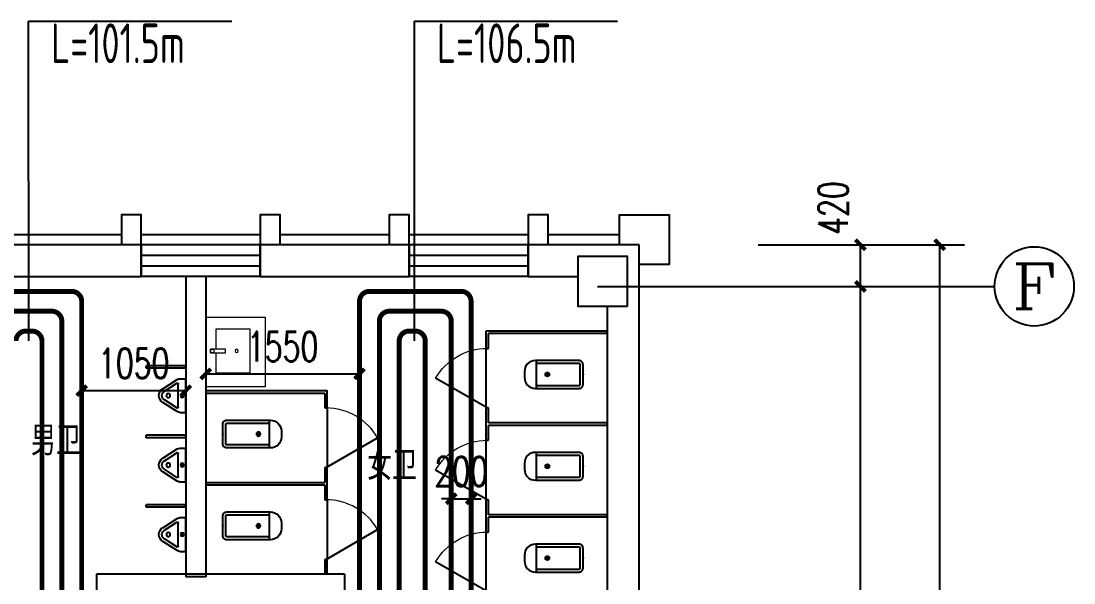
# Model space of a CAD drawing. Extents: x 2430460 to 2514560, y -608375 to -364775.
# Drawn here: x 2493671 to 2504282, y -378485 to -372825 of the extents above; entities that cross this region are included whole.
import ezdxf
from ezdxf.enums import TextEntityAlignment as Align

# ---------------------------------------------------------------- set-up
doc = ezdxf.new("R2010")
doc.units = 0
doc.header["$LTSCALE"] = 1000
doc.header["$MEASUREMENT"] = 0
doc.layers.add('A-FLOR-IDEN', color=7, linetype='Continuous', lineweight=20)
doc.layers.add('A-LVTRY', color=145, linetype='Continuous', lineweight=20)
for name, color, linetype in [('AXIS', 3, 'Continuous'), ('AXIS_TEXT', 7, 'Continuous'), ('COLUMN', 9, 'Continuous'), ('LATRINE', 6, 'Continuous'), ('LVTRY', 6, 'Continuous'), ('PIPE-地暖供', 4, 'Continuous'), ('PUB_DIM', 3, 'Continuous'), ('TH_DIM', 3, 'Continuous'), ('WALL', 9, 'Continuous'), ('WINDOW', 4, 'Continuous')]:
    doc.layers.add(name, color=color, linetype=linetype)
doc.styles.add('26#标准$0$TSSD_REIN', font='Tssdeng.shx', dxfattribs={"width": 0.7, "bigfont": 'tssdchn.shx'})
doc.styles.add('_TCH_AXIS', font='COMPLEX', dxfattribs={"bigfont": 'GBCBIG'})
doc.styles.add('_TCH_DIM_T3', font='SIMPLEX', dxfattribs={"width": 0.705882, "bigfont": 'GBCBIG'})
doc.styles.add('COMPLEX', font='COMPLEX')
doc.styles.add('ROS', font='simhei.ttf', dxfattribs={"width": 0.7})
doc.dimstyles.new('_TCH_ARCH&&100', dxfattribs={"dimtxt": 297.5, "dimasz": 100, "dimexe": 250, "dimexo": 300, "dimgap": 126.25, "dimtad": 1, "dimdec": 0, "dimzin": 0, "dimdsep": 46, "dimtxsty": '_TCH_DIM_T3', "dimblk": 'ARCHTICK', "dimcen": 0.09, "dimclrt": 7, "dimazin": 2, "dimtfac": 1, "dimtdec": 0, "dimtix": 1, "dimtmove": 2, "dimatfit": 3, "dimfxl": 30, "dimtolj": 1, "dimtzin": 0, "dimarcsym": 0})

# ---------------------------------------------------------------- blocks, each defined once
blk = doc.blocks.new('$lvtry$00000200')
at = {"color": 0}
for p, q in [((-110, -40), (-110, -470)), ((100, -30), (-100, -30)), ((110, -470), (110, -40))]:
    blk.add_line(p, q, dxfattribs=at)
blk.add_lwpolyline([(100, 0), (-100, 0, 0.414214), (-140, -40), (-140, -480, 0.414214), (-30, -590), (30, -590, 0.414214), (140, -480), (140, -40, 0.414214)], format="xyb", close=True, dxfattribs=at)
blk.add_lwpolyline([(140, -470), (-140, -470)], dxfattribs=at)
blk.add_circle((0, -359), 20, dxfattribs=at)
for centre, start, end in [((-100, -40), 90, 180), ((100, -40), 0, 90)]:
    blk.add_arc(centre, 10, start, end, dxfattribs=at)
for p in [(0, 0), (0, -359)]:
    blk.add_point(p, dxfattribs=at)
blk = doc.blocks.new('$lvtry$00000107')
for p, q in [((-170, 0), (170, 0)), ((-170, -61), (-170, 0)), ((170, -61), (170, 0)), ((-162, -88), (-69, -231)), ((-124, -91), (-43, -216)), ((-116, -76), (116, -76)), ((43, -216), (124, -91)), ((69, -231), (162, -88))]:
    blk.add_line(p, q)
for centre, radius in [((0, -38), 17.7), ((0, -177), 20)]:
    blk.add_circle(centre, radius)
for centre, radius, start, end in [((-120, -61), 50, 180, 213.0863), ((-116, -86), 10, 90, 213.0863), ((116, -86), 10, 326.9137, 90), ((120, -61), 50, 326.9137, 0), ((0, -191), 80, 210, 330), ((0, -191), 50, 210, 330)]:
    blk.add_arc(centre, radius, start, end)
blk.add_point((0, -38))
blk = doc.blocks.new('A$C549865D3')
at = {"layer": 'A-LVTRY'}
blk.add_lwpolyline([(299, 430), (550, 430), (550, 0), (0, 0), (0, 430), (252, 430)], dxfattribs=at)
for points in [[(252, 500), (252, 458), (299, 458), (299, 500)], [(299, 500), (299, 310), (252, 310), (252, 500)]]:
    blk.add_lwpolyline(points, close=True, dxfattribs=at)
blk.add_circle((275, 170), 20, dxfattribs=at)
blk = doc.blocks.new('2313414')
at = {"layer": 'A-LVTRY'}
blk.add_lwpolyline([(1698294, -109163), (1698294, -108463), (1698894, -108463), (1698894, -109163)], close=True, dxfattribs=at)
at = {"layer": 'A-LVTRY', "xscale": -0.8, "yscale": 0.8, "zscale": 0.8, "rotation": 90}
blk.add_blockref('A$C549865D3', (1698741, -108582), dxfattribs=at)
blk = doc.blocks.new('_ArchTick')
at = {"color": 0, "linetype": 'ByBlock', "const_width": 0.4}
blk.add_lwpolyline([(-0.5, -0.5), (0.5, 0.5)], dxfattribs=at)
blk = doc.blocks.new('*D161')
at = {"layer": 'Defpoints', "color": 0, "transparency": 16777216}
for p in [(13476, 19089), (14649, 19089), (13476, -11951)]:
    blk.add_point(p, dxfattribs=at)
at = {"layer": 'PUB_DIM', "color": 0, "lineweight": -2, "transparency": 16777216}
for p, q in [((13776, 19089), (14899, 19089)), ((14649, -11951), (14649, 19089)), ((13776, -11951), (14899, -11951))]:
    blk.add_line(p, q, dxfattribs=at)
at = {"layer": 'PUB_DIM', "color": 0, "lineweight": -2, "transparency": 16777216, "xscale": 100, "yscale": 100, "zscale": 100}
for p, rotation in [((14649, 19089), 90), ((14649, -11951), 270)]:
    blk.add_blockref('_ArchTick', p, dxfattribs=dict(at, rotation=rotation))
at = {"layer": 'PUB_DIM', "color": 7, "transparency": 16777216, "insert": (14374, 3569), "char_height": 297.5, "attachment_point": 5, "rotation": 90, "style": '_TCH_DIM_T3'}
blk.add_mtext('\\A1;31040', dxfattribs=at)
blk = doc.blocks.new('*D162')
at = {"layer": 'Defpoints', "color": 0, "transparency": 16777216}
for p in [(12517, 19089), (13849, 19089), (12517, 18669)]:
    blk.add_point(p, dxfattribs=at)
at = {"layer": 'PUB_DIM', "color": 0, "lineweight": -2, "transparency": 16777216}
for p, q in [((12817, 19089), (14099, 19089)), ((13849, 18669), (13849, 19089)), ((12817, 18669), (14099, 18669))]:
    blk.add_line(p, q, dxfattribs=at)
at = {"layer": 'PUB_DIM', "color": 0, "lineweight": -2, "transparency": 16777216, "xscale": 100, "yscale": 100, "zscale": 100}
for p, rotation in [((13849, 19089), 90), ((13849, 18669), 270)]:
    blk.add_blockref('_ArchTick', p, dxfattribs=dict(at, rotation=rotation))
at = {"layer": 'PUB_DIM', "color": 7, "transparency": 16777216, "insert": (13574, 19459), "char_height": 297.5, "attachment_point": 5, "rotation": 90, "style": '_TCH_DIM_T3'}
blk.add_mtext('\\A1;420', dxfattribs=at)
blk = doc.blocks.new('*D163')
at = {"layer": 'Defpoints', "color": 0, "transparency": 16777216}
for p in [(12517, 18669), (13849, 18669), (12517, 10669)]:
    blk.add_point(p, dxfattribs=at)
at = {"layer": 'PUB_DIM', "color": 0, "lineweight": -2, "transparency": 16777216}
for p, q in [((12817, 18669), (14099, 18669)), ((13849, 10669), (13849, 18669)), ((12817, 10669), (14099, 10669))]:
    blk.add_line(p, q, dxfattribs=at)
at = {"layer": 'PUB_DIM', "color": 0, "lineweight": -2, "transparency": 16777216, "xscale": 100, "yscale": 100, "zscale": 100}
for p, rotation in [((13849, 18669), 90), ((13849, 10669), 270)]:
    blk.add_blockref('_ArchTick', p, dxfattribs=dict(at, rotation=rotation))
at = {"layer": 'PUB_DIM', "color": 7, "transparency": 16777216, "insert": (13574, 14669), "char_height": 297.5, "attachment_point": 5, "rotation": 90, "style": '_TCH_DIM_T3'}
blk.add_mtext('\\A1;8000', dxfattribs=at)
blk = doc.blocks.new('*D272')
at = {"layer": 'Defpoints', "color": 0, "transparency": 16777216}
for p in [(13476, 19089), (14649, 19089), (13476, -11951)]:
    blk.add_point(p, dxfattribs=at)
at = {"layer": 'PUB_DIM', "color": 0, "lineweight": -2, "transparency": 16777216}
for p, q in [((13776, 19089), (14899, 19089)), ((14649, -11951), (14649, 19089)), ((13776, -11951), (14899, -11951))]:
    blk.add_line(p, q, dxfattribs=at)
at = {"layer": 'PUB_DIM', "color": 0, "lineweight": -2, "transparency": 16777216, "xscale": 100, "yscale": 100, "zscale": 100}
for p, rotation in [((14649, 19089), 90), ((14649, -11951), 270)]:
    blk.add_blockref('_ArchTick', p, dxfattribs=dict(at, rotation=rotation))
at = {"layer": 'PUB_DIM', "color": 7, "transparency": 16777216, "insert": (14374, 3569), "char_height": 297.5, "attachment_point": 5, "rotation": 90, "style": '_TCH_DIM_T3'}
blk.add_mtext('\\A1;31040', dxfattribs=at)
blk = doc.blocks.new('*D273')
at = {"layer": 'Defpoints', "color": 0, "transparency": 16777216}
for p in [(12517, 19089), (13849, 19089), (12517, 18669)]:
    blk.add_point(p, dxfattribs=at)
at = {"layer": 'PUB_DIM', "color": 0, "lineweight": -2, "transparency": 16777216}
for p, q in [((12817, 19089), (14099, 19089)), ((13849, 18669), (13849, 19089)), ((12817, 18669), (14099, 18669))]:
    blk.add_line(p, q, dxfattribs=at)
at = {"layer": 'PUB_DIM', "color": 0, "lineweight": -2, "transparency": 16777216, "xscale": 100, "yscale": 100, "zscale": 100}
for p, rotation in [((13849, 19089), 90), ((13849, 18669), 270)]:
    blk.add_blockref('_ArchTick', p, dxfattribs=dict(at, rotation=rotation))
at = {"layer": 'PUB_DIM', "color": 7, "transparency": 16777216, "insert": (13574, 19459), "char_height": 297.5, "attachment_point": 5, "rotation": 90, "style": '_TCH_DIM_T3'}
blk.add_mtext('\\A1;420', dxfattribs=at)
blk = doc.blocks.new('*D274')
at = {"layer": 'Defpoints', "color": 0, "transparency": 16777216}
for p in [(12517, 18669), (13849, 18669), (12517, 10669)]:
    blk.add_point(p, dxfattribs=at)
at = {"layer": 'PUB_DIM', "color": 0, "lineweight": -2, "transparency": 16777216}
for p, q in [((12817, 18669), (14099, 18669)), ((13849, 10669), (13849, 18669)), ((12817, 10669), (14099, 10669))]:
    blk.add_line(p, q, dxfattribs=at)
at = {"layer": 'PUB_DIM', "color": 0, "lineweight": -2, "transparency": 16777216, "xscale": 100, "yscale": 100, "zscale": 100}
for p, rotation in [((13849, 18669), 90), ((13849, 10669), 270)]:
    blk.add_blockref('_ArchTick', p, dxfattribs=dict(at, rotation=rotation))
at = {"layer": 'PUB_DIM', "color": 7, "transparency": 16777216, "insert": (13574, 14669), "char_height": 297.5, "attachment_point": 5, "rotation": 90, "style": '_TCH_DIM_T3'}
blk.add_mtext('\\A1;8000', dxfattribs=at)
blk = doc.blocks.new('*D383')
at = {"layer": 'Defpoints', "color": 0, "transparency": 16777216}
for p in [(13476, 19089), (14649, 19089), (13476, -11951)]:
    blk.add_point(p, dxfattribs=at)
at = {"layer": 'PUB_DIM', "color": 0, "lineweight": -2, "transparency": 16777216}
for p, q in [((13776, 19089), (14899, 19089)), ((14649, -11951), (14649, 19089)), ((13776, -11951), (14899, -11951))]:
    blk.add_line(p, q, dxfattribs=at)
at = {"layer": 'PUB_DIM', "color": 0, "lineweight": -2, "transparency": 16777216, "xscale": 100, "yscale": 100, "zscale": 100}
for p, rotation in [((14649, 19089), 90), ((14649, -11951), 270)]:
    blk.add_blockref('_ArchTick', p, dxfattribs=dict(at, rotation=rotation))
at = {"layer": 'PUB_DIM', "color": 7, "transparency": 16777216, "insert": (14374, 3569), "char_height": 297.5, "attachment_point": 5, "rotation": 90, "style": '_TCH_DIM_T3'}
blk.add_mtext('\\A1;31040', dxfattribs=at)
blk = doc.blocks.new('*D384')
at = {"layer": 'Defpoints', "color": 0, "transparency": 16777216}
for p in [(12517, 19089), (13849, 19089), (12517, 18669)]:
    blk.add_point(p, dxfattribs=at)
at = {"layer": 'PUB_DIM', "color": 0, "lineweight": -2, "transparency": 16777216}
for p, q in [((12817, 19089), (14099, 19089)), ((13849, 18669), (13849, 19089)), ((12817, 18669), (14099, 18669))]:
    blk.add_line(p, q, dxfattribs=at)
at = {"layer": 'PUB_DIM', "color": 0, "lineweight": -2, "transparency": 16777216, "xscale": 100, "yscale": 100, "zscale": 100}
for p, rotation in [((13849, 19089), 90), ((13849, 18669), 270)]:
    blk.add_blockref('_ArchTick', p, dxfattribs=dict(at, rotation=rotation))
at = {"layer": 'PUB_DIM', "color": 7, "transparency": 16777216, "insert": (13574, 19459), "char_height": 297.5, "attachment_point": 5, "rotation": 90, "style": '_TCH_DIM_T3'}
blk.add_mtext('\\A1;420', dxfattribs=at)
blk = doc.blocks.new('*D385')
at = {"layer": 'Defpoints', "color": 0, "transparency": 16777216}
for p in [(12517, 18669), (13849, 18669), (12517, 10669)]:
    blk.add_point(p, dxfattribs=at)
at = {"layer": 'PUB_DIM', "color": 0, "lineweight": -2, "transparency": 16777216}
for p, q in [((12817, 18669), (14099, 18669)), ((13849, 10669), (13849, 18669)), ((12817, 10669), (14099, 10669))]:
    blk.add_line(p, q, dxfattribs=at)
at = {"layer": 'PUB_DIM', "color": 0, "lineweight": -2, "transparency": 16777216, "xscale": 100, "yscale": 100, "zscale": 100}
for p, rotation in [((13849, 18669), 90), ((13849, 10669), 270)]:
    blk.add_blockref('_ArchTick', p, dxfattribs=dict(at, rotation=rotation))
at = {"layer": 'PUB_DIM', "color": 7, "transparency": 16777216, "insert": (13574, 14669), "char_height": 297.5, "attachment_point": 5, "rotation": 90, "style": '_TCH_DIM_T3'}
blk.add_mtext('\\A1;8000', dxfattribs=at)
blk = doc.blocks.new('_FZHK')
blk.add_lwpolyline([(-0.5, -0.5), (0.5, -0.5), (0.5, 0.5), (-0.5, 0.5)], close=True)
blk = doc.blocks.new('$WINLIB2D$00000001')
at = {"color": 0}
for points in [[(-0.5, 0.5), (-0.5, -0.5)], [(-0.5, 0.5), (0.5, 0.5)], [(0.5, -0.5), (0.5, 0.5)], [(0.5, 0.1667), (-0.5, 0.1667)], [(0.5, -0.1667), (-0.5, -0.1667)], [(-0.5, -0.5), (0.5, -0.5)]]:
    blk.add_lwpolyline(points, dxfattribs=at)
blk = doc.blocks.new('_AXISO')
blk.add_circle((0, 0), 0.5)
at = {"layer": 'AXIS_TEXT', "style": 'COMPLEX', "width": 1.041667}
blk.add_attdef('A', text='', height=0.56, dxfattribs=at).set_placement((-0.25, -0.28), (0.25, -0.28), align=Align.FIT)
blk = doc.blocks.new('$TCHSYS$APDOOR2D')
blk.add_line((0.5, 0), (0, 0.866))
at = {"lineweight": 13}
blk.add_arc((0.5, 0), 1, 120, 180, dxfattribs=at)
blk = doc.blocks.new('*D420')
at = {"layer": 'Defpoints', "color": 0, "transparency": 16777216}
for p in [(13476, 19089), (14649, 19089), (13476, -11951)]:
    blk.add_point(p, dxfattribs=at)
at = {"layer": 'PUB_DIM', "color": 0, "lineweight": -2, "transparency": 16777216}
for p, q in [((13776, 19089), (14899, 19089)), ((14649, -11951), (14649, 19089)), ((13776, -11951), (14899, -11951))]:
    blk.add_line(p, q, dxfattribs=at)
at = {"layer": 'PUB_DIM', "color": 0, "lineweight": -2, "transparency": 16777216, "xscale": 100, "yscale": 100, "zscale": 100}
for p, rotation in [((14649, 19089), 90), ((14649, -11951), 270)]:
    blk.add_blockref('_ArchTick', p, dxfattribs=dict(at, rotation=rotation))
at = {"layer": 'PUB_DIM', "color": 7, "transparency": 16777216, "insert": (14374, 3569), "char_height": 297.5, "attachment_point": 5, "rotation": 90, "style": '_TCH_DIM_T3'}
blk.add_mtext('\\A1;31040', dxfattribs=at)
blk = doc.blocks.new('*D421')
at = {"layer": 'Defpoints', "color": 0, "transparency": 16777216}
for p in [(12517, 19089), (13849, 19089), (12517, 18669)]:
    blk.add_point(p, dxfattribs=at)
at = {"layer": 'PUB_DIM', "color": 0, "lineweight": -2, "transparency": 16777216}
for p, q in [((12817, 19089), (14099, 19089)), ((13849, 18669), (13849, 19089)), ((12817, 18669), (14099, 18669))]:
    blk.add_line(p, q, dxfattribs=at)
at = {"layer": 'PUB_DIM', "color": 0, "lineweight": -2, "transparency": 16777216, "xscale": 100, "yscale": 100, "zscale": 100}
for p, rotation in [((13849, 19089), 90), ((13849, 18669), 270)]:
    blk.add_blockref('_ArchTick', p, dxfattribs=dict(at, rotation=rotation))
at = {"layer": 'PUB_DIM', "color": 7, "transparency": 16777216, "insert": (13574, 19459), "char_height": 297.5, "attachment_point": 5, "rotation": 90, "style": '_TCH_DIM_T3'}
blk.add_mtext('\\A1;420', dxfattribs=at)
blk = doc.blocks.new('*D422')
at = {"layer": 'Defpoints', "color": 0, "transparency": 16777216}
for p in [(12517, 18669), (13849, 18669), (12517, 10669)]:
    blk.add_point(p, dxfattribs=at)
at = {"layer": 'PUB_DIM', "color": 0, "lineweight": -2, "transparency": 16777216}
for p, q in [((12817, 18669), (14099, 18669)), ((13849, 10669), (13849, 18669)), ((12817, 10669), (14099, 10669))]:
    blk.add_line(p, q, dxfattribs=at)
at = {"layer": 'PUB_DIM', "color": 0, "lineweight": -2, "transparency": 16777216, "xscale": 100, "yscale": 100, "zscale": 100}
for p, rotation in [((13849, 18669), 90), ((13849, 10669), 270)]:
    blk.add_blockref('_ArchTick', p, dxfattribs=dict(at, rotation=rotation))
at = {"layer": 'PUB_DIM', "color": 7, "transparency": 16777216, "insert": (13574, 14669), "char_height": 297.5, "attachment_point": 5, "rotation": 90, "style": '_TCH_DIM_T3'}
blk.add_mtext('\\A1;8000', dxfattribs=at)
blk = doc.blocks.new('*D665')
at = {"layer": 'Defpoints', "color": 0, "transparency": 16777216}
for p in [(2495532, -376177), (2497082, -376177), (2497082, -376379)]:
    blk.add_point(p, dxfattribs=at)
at = {"layer": 'TH_DIM', "color": 0, "lineweight": -2, "transparency": 16777216}
for p, q in [((2495532, -376379), (2497082, -376379)), ((2495532, -376477), (2495532, -376629)), ((2497082, -376477), (2497082, -376629))]:
    blk.add_line(p, q, dxfattribs=at)
at = {"layer": 'TH_DIM', "color": 0, "lineweight": -2, "transparency": 16777216, "xscale": 100, "yscale": 100, "zscale": 100, "rotation": 180}
blk.add_blockref('_ArchTick', (2495532, -376379), dxfattribs=at)
at = {"layer": 'TH_DIM', "color": 0, "lineweight": -2, "transparency": 16777216, "xscale": 100, "yscale": 100, "zscale": 100}
blk.add_blockref('_ArchTick', (2497082, -376379), dxfattribs=at)
at = {"layer": 'TH_DIM', "color": 7, "transparency": 16777216, "insert": (2496307, -376104), "char_height": 297.5, "attachment_point": 5, "style": '_TCH_DIM_T3'}
blk.add_mtext('\\A1;1550', dxfattribs=at)
blk = doc.blocks.new('*D678')
at = {"layer": 'Defpoints', "color": 0, "transparency": 16777216}
for p in [(2498007, -377559), (2498207, -377559), (2498207, -377637)]:
    blk.add_point(p, dxfattribs=at)
at = {"layer": 'TH_DIM', "color": 0, "lineweight": -2, "transparency": 16777216}
for p, q in [((2498007, -377637), (2497907, -377637)), ((2498007, -377637), (2498207, -377637)), ((2498207, -377637), (2498307, -377637)), ((2498007, -377859), (2498007, -377887)), ((2498207, -377859), (2498207, -377887))]:
    blk.add_line(p, q, dxfattribs=at)
at = {"layer": 'TH_DIM', "color": 0, "lineweight": -2, "transparency": 16777216, "xscale": 100, "yscale": 100, "zscale": 100}
blk.add_blockref('_ArchTick', (2498007, -377637), dxfattribs=at)
at = {"layer": 'TH_DIM', "color": 0, "lineweight": -2, "transparency": 16777216, "xscale": 100, "yscale": 100, "zscale": 100, "rotation": 180}
blk.add_blockref('_ArchTick', (2498207, -377637), dxfattribs=at)
at = {"layer": 'TH_DIM', "color": 7, "transparency": 16777216, "insert": (2498107, -377362), "char_height": 297.5, "attachment_point": 5, "style": '_TCH_DIM_T3'}
blk.add_mtext('\\A1;200', dxfattribs=at)
blk = doc.blocks.new('*D683')
at = {"layer": 'Defpoints', "color": 0, "transparency": 16777216}
for p in [(2494282, -376418), (2495332, -376418), (2495332, -376548)]:
    blk.add_point(p, dxfattribs=at)
at = {"layer": 'TH_DIM', "color": 0, "lineweight": -2, "transparency": 16777216}
for p, q in [((2494282, -376548), (2495332, -376548)), ((2494282, -376718), (2494282, -376798)), ((2495332, -376718), (2495332, -376798))]:
    blk.add_line(p, q, dxfattribs=at)
at = {"layer": 'TH_DIM', "color": 0, "lineweight": -2, "transparency": 16777216, "xscale": 100, "yscale": 100, "zscale": 100, "rotation": 180}
blk.add_blockref('_ArchTick', (2494282, -376548), dxfattribs=at)
at = {"layer": 'TH_DIM', "color": 0, "lineweight": -2, "transparency": 16777216, "xscale": 100, "yscale": 100, "zscale": 100}
blk.add_blockref('_ArchTick', (2495332, -376548), dxfattribs=at)
at = {"layer": 'TH_DIM', "color": 7, "transparency": 16777216, "insert": (2494807, -376273), "char_height": 297.5, "attachment_point": 5, "style": '_TCH_DIM_T3'}
blk.add_mtext('\\A1;1050', dxfattribs=at)
blk = doc.blocks.new('*D685')
at = {"layer": 'Defpoints', "color": 0, "transparency": 16777216}
for p in [(2498007, -377559), (2498207, -377559), (2498207, -377637)]:
    blk.add_point(p, dxfattribs=at)
at = {"layer": 'TH_DIM', "color": 0, "lineweight": -2, "transparency": 16777216}
for p, q in [((2498007, -377637), (2497907, -377637)), ((2498007, -377637), (2498207, -377637)), ((2498207, -377637), (2498307, -377637)), ((2498007, -377859), (2498007, -377887)), ((2498207, -377859), (2498207, -377887))]:
    blk.add_line(p, q, dxfattribs=at)
at = {"layer": 'TH_DIM', "color": 0, "lineweight": -2, "transparency": 16777216, "xscale": 100, "yscale": 100, "zscale": 100}
blk.add_blockref('_ArchTick', (2498007, -377637), dxfattribs=at)
at = {"layer": 'TH_DIM', "color": 0, "lineweight": -2, "transparency": 16777216, "xscale": 100, "yscale": 100, "zscale": 100, "rotation": 180}
blk.add_blockref('_ArchTick', (2498207, -377637), dxfattribs=at)
at = {"layer": 'TH_DIM', "color": 7, "transparency": 16777216, "insert": (2498107, -377362), "char_height": 297.5, "attachment_point": 5, "style": '_TCH_DIM_T3'}
blk.add_mtext('\\A1;200', dxfattribs=at)
blk = doc.blocks.new('A$C7281566F')
for points in [[(6600.5, 19089.4), (6600.5, 19389.4), (6400.5, 19389.4), (6400.5, 19089.4)], [(8000.5, 19089.4), (8000.5, 19389.4), (7800.5, 19389.4), (7800.5, 19089.4)], [(9300.5, 19089.4), (9300.5, 19389.4), (9100.5, 19389.4), (9100.5, 19089.4)], [(10700.5, 19089.4), (10700.5, 19389.4), (10500.5, 19389.4), (10500.5, 19089.4)], [(11420.5, 19089.4), (11420.5, 19389.4), (11920.5, 19389.4), (11920.5, 18889.4), (11620.5, 18889.4)], [(6400.5, 19189.4), (5300.5, 19189.4)], [(7800.5, 19189.4), (6600.5, 19189.4)], [(9100.5, 19189.4), (8000.5, 19189.4)], [(10500.5, 19189.4), (9300.5, 19189.4)], [(11420.5, 19189.4), (10700.5, 19189.4)]]:
    blk.add_lwpolyline(points)
at = {"layer": 'AXIS'}
blk.add_line((11200.5, 18669.4), (15200.5, 18669.4), dxfattribs=at)
at = {"layer": 'LATRINE'}
for p, q in [((10075, 18219.4), (10075, 18044.4)), ((11300.5, 18219.4), (10075, 18219.4)), ((10100, 18044.4), (10100, 18194.4)), ((11300.5, 18194.4), (10100, 18194.4)), ((11300.5, 18194.4), (11300.5, 18219.4)), ((10075, 18044.4), (10100, 18044.4)), ((10075, 18044.4, 400), (10075, 17444.4, 400)), ((7250.5, 17619.4), (8475.5, 17619.4)), ((7250.5, 17619.4), (7250.5, 17594.4)), ((8475.5, 17444.4), (8475.5, 17619.4)), ((7250.5, 17594.4), (8450.5, 17594.4)), ((8450.5, 17594.4), (8450.5, 17444.4)), ((8450.5, 17444.4), (8475.5, 17444.4)), ((8475.5, 17444.4, 400), (8475.5, 16844.4, 400)), ((10100, 17444.4), (10075, 17444.4)), ((10075, 17444.4), (10075, 17281.9)), ((10100, 17294.4), (10100, 17444.4)), ((10075, 17281.9), (10075, 17119.4)), ((11300.5, 17294.4), (10100, 17294.4)), ((11300.5, 17269.4), (10100, 17269.4)), ((10100, 17119.4), (10100, 17269.4)), ((11300.5, 17269.4), (11300.5, 17294.4)), ((10075, 17119.4), (10100, 17119.4)), ((10075, 17119.4, 400), (10075, 16519.4, 400)), ((8475.5, 16844.4), (8450.5, 16844.4)), ((8450.5, 16844.4), (8450.5, 16694.4)), ((8475.5, 16681.9), (8475.5, 16844.4)), ((7250.5, 16694.4), (8450.5, 16694.4)), ((7250.5, 16694.4), (7250.5, 16669.4)), ((7250.5, 16669.4), (8450.5, 16669.4)), ((8450.5, 16669.4), (8450.5, 16519.4)), ((8475.5, 16519.4), (8475.5, 16681.9)), ((8450.5, 16519.4), (8475.5, 16519.4)), ((8475.5, 16519.4, 400), (8475.5, 15919.4, 400)), ((10100, 16519.4), (10075, 16519.4)), ((10075, 16519.4), (10075, 16356.9)), ((10100, 16369.4), (10100, 16519.4)), ((10075, 16356.9), (10075, 16194.4)), ((11300.5, 16369.4), (10100, 16369.4)), ((11300.5, 16344.4), (10100, 16344.4)), ((10100, 16194.4), (10100, 16344.4)), ((11300.5, 16344.4), (11300.5, 16369.4)), ((10075, 16194.4), (10100, 16194.4)), ((10075, 16194.4, 400), (10075, 15594.4, 400)), ((8475.5, 15919.4), (8450.5, 15919.4)), ((8450.5, 15919.4), (8450.5, 15769.4)), ((8475.5, 15769.4), (8475.5, 15919.4))]:
    blk.add_line(p, q, dxfattribs=at)
at = {"layer": 'LVTRY', "linetype": 'Continuous'}
for p, q in [((7050.5, 17869.4), (6650.5, 17869.4)), ((6650.5, 17844.4), (6650.5, 17869.4)), ((7050.5, 17844.4), (6650.5, 17844.4)), ((7050.5, 17844.4), (7050.5, 17869.4)), ((7050.5, 17169.4), (6650.5, 17169.4)), ((6650.5, 17144.4), (6650.5, 17169.4)), ((7050.5, 17144.4), (6650.5, 17144.4)), ((7050.5, 17144.4), (7050.5, 17169.4)), ((7050.5, 16469.4), (6650.5, 16469.4)), ((6650.5, 16444.4), (6650.5, 16469.4)), ((7050.5, 16444.4), (7050.5, 16469.4)), ((7050.5, 16444.4), (6650.5, 16444.4))]:
    blk.add_line(p, q, dxfattribs=at)
at = {"layer": 'WALL'}
for p, q in [((6600.5, 19089.4), (5100.5, 19089.4)), ((6600.5, 18769.4), (6600.5, 19089.4)), ((9300.5, 19089.4), (7800.5, 19089.4)), ((7800.5, 19089.4), (7800.5, 18769.4)), ((9300.5, 18769.4), (9300.5, 19089.4)), ((11620.5, 19089.4), (10500.5, 19089.4)), ((10500.5, 19089.4), (10500.5, 18769.4)), ((11620.5, 14469.4), (11620.5, 19089.4)), ((5100.5, 18769.4), (6600.5, 18769.4)), ((7050.5, 18769.4), (7050.5, 15744.4)), ((7250.5, 18769.4), (7050.5, 18769.4)), ((7250.5, 18769.4), (7250.5, 15744.4)), ((7800.5, 18769.4), (9300.5, 18769.4)), ((10500.5, 18769.4), (11000.5, 18769.4)), ((11300.5, 14519.4), (11300.5, 18469.4)), ((6150.5, 15769.4), (6150.5, 14519.4)), ((8463, 15769.4), (6150.5, 15769.4)), ((7250.5, 15744.4), (7050.5, 15744.4)), ((8650.5, 15769.4), (8463, 15769.4)), ((8650.5, 15769.4), (8650.5, 14519.4))]:
    blk.add_line(p, q, dxfattribs=at)
at = {"layer": 'A-LVTRY'}
blk.add_blockref('2313414', (-1691043, 126821.4), dxfattribs=at)
at = {"layer": 'AXIS'}
ref = blk.add_blockref('_AXISO', (15600.5, 18669.4), dxfattribs=dict(at, xscale=800, yscale=800, zscale=800))
ref.add_attrib('A', 'F', dxfattribs={"layer": 'AXIS_TEXT', "height": 452.5, "style": '_TCH_AXIS', "width": 1.3125}).set_placement((15374.3, 18443.1), (15826.8, 18443.1), align=Align.FIT)
at = {"layer": 'COLUMN', "xscale": 500, "yscale": 500, "zscale": 500, "rotation": 90}
blk.add_blockref('_FZHK', (11250.5, 18719.4), dxfattribs=at)
at = {"layer": 'LATRINE', "xscale": 600, "zscale": 25}
for p, yscale, rotation in [((10087.5, 17744.4), -600, 270), ((8463, 17144.4), 600, 270), ((10087.5, 16819.4), -600, 270), ((8463, 16219.4), 600, 270.0000000000277), ((10087.5, 15894.4), -600, 270)]:
    blk.add_blockref('$TCHSYS$APDOOR2D', p, dxfattribs=dict(at, yscale=yscale, rotation=rotation))
at = {"layer": 'LVTRY', "extrusion": (0, 0, -1), "xscale": -1, "zscale": -1, "rotation": 90}
for p in [(-11052.8, 17781.9, 0), (-11052.8, 16856.9, 0), (-11052.8, 15931.9, 0)]:
    blk.add_blockref('$lvtry$00000200', p, dxfattribs=at)
at = {"layer": 'LVTRY', "linetype": 'Continuous', "xscale": -1, "rotation": 270.0000454634465}
for p in [(7050.5, 17569.4), (7050.5, 16869.4), (7050.5, 16169.4)]:
    blk.add_blockref('$lvtry$00000107', p, dxfattribs=at)
at = {"layer": 'LVTRY', "extrusion": (0, 0, -1), "zscale": -1, "rotation": 270}
for p in [(-7422.7, 17181.9, 0), (-7422.7, 16256.9, 0)]:
    blk.add_blockref('$lvtry$00000200', p, dxfattribs=at)
at = {"layer": 'WINDOW', "xscale": 1200, "yscale": 320, "zscale": 1200, "rotation": 180}
for p in [(7200.5, 18929.4), (9900.5, 18929.4)]:
    blk.add_blockref('$WINLIB2D$00000001', p, dxfattribs=at)
at = {"layer": 'A-FLOR-IDEN', "style": 'ROS', "width": 0.7}
for s, p in [('男卫', (5489.8, 16995.6)), ('女卫', (8878.4, 16745.6))]:
    blk.add_text(s, height=262.87, dxfattribs=at).set_placement(p)
at = {"layer": 'PUB_DIM'}
for picture in ['*D162', '*D273', '*D384', '*D421']:
    dim = blk.add_linear_dim(base=(13849.3, 19089.4), p1=(12517.1, 18669.4), p2=(12517.1, 19089.4), angle=90, dimstyle='_TCH_ARCH&&100', dxfattribs=at)
    dim.commit()
    dim.dimension.update_dxf_attribs({"geometry": picture, "text_midpoint": (13574.3, 19459.4), "dimtype": 129})
for p1, p2, distance, picture, middle in [((13476.5, -11950.6), (13476.5, 19089.4), -1172.6, '*D161', (14374.1, 3569.4)), ((13476.5, -11950.6), (13476.5, 19089.4), -1172.6, '*D272', (14374.1, 3569.4)), ((13476.5, -11950.6), (13476.5, 19089.4), -1172.6, '*D383', (14374.1, 3569.4)), ((13476.5, -11950.6), (13476.5, 19089.4), -1172.6, '*D420', (14374.1, 3569.4)), ((12517.1, 10669.4), (12517.1, 18669.4), -1332.2, '*D163', (13574.3, 14669.4)), ((12517.1, 10669.4), (12517.1, 18669.4), -1332.2, '*D274', (13574.3, 14669.4)), ((12517.1, 10669.4), (12517.1, 18669.4), -1332.2, '*D385', (13574.3, 14669.4)), ((12517.1, 10669.4), (12517.1, 18669.4), -1332.2, '*D422', (13574.3, 14669.4))]:
    dim = blk.add_aligned_dim(p1=p1, p2=p2, distance=distance, dimstyle='_TCH_ARCH&&100', dxfattribs=at)
    dim.commit()
    dim.dimension.update_dxf_attribs({"geometry": picture, "text_midpoint": middle})

msp = doc.modelspace()

# ---------------------------------------------------------------- linework, layer by layer
for p, q in [((2493749.4, -376047.8), (2493747.2, -372824.5)), ((2493747.2, -372824.5), (2495794.8, -372824.5)), ((2497637.5, -376047.8), (2497635.3, -372824.5)), ((2497635.3, -372824.5), (2499682.9, -372824.5))]:
    msp.add_line(p, q)
at = {"layer": 'PIPE-地暖供', "const_width": 50}
for points in [[(2493032, -381347.8), (2494182, -381347.8, 0.4142136), (2494282, -381247.8), (2494282, -380047.8, 0.4142136), (2494182, -379947.8), (2493972.7, -379947.8, -0.4142136), (2493872.7, -379847.8), (2493872.7, -379572.8, -0.4142136), (2493947.7, -379497.8), (2494182, -379497.8, 0.4142136), (2494282, -379397.8), (2494282, -375647.8, 0.4142136), (2494182, -375547.8), (2493257, -375547.8, 0.4142136)], [(2498206.5, -378997.8), (2498206.5, -375647.8, 0.4142136), (2498106.5, -375547.8), (2497182, -375547.8, 0.4142136), (2497082, -375647.8), (2497082, -379397.8, 0.4142136)], [(2493457, -375747.8), (2493982, -375747.8, -0.4142136), (2494082, -375847.8), (2494082, -379197.8, -0.4142136), (2493982, -379297.8), (2493223.7, -379297.8, 0.4142136)], [(2497282, -379197.8), (2497282, -375847.8, -0.4142136), (2497382, -375747.8), (2497906.5, -375747.8, -0.4142136), (2498006.5, -375847.8), (2498006.5, -378797.8, -0.4142136)], [(2493257, -379097.8), (2493782, -379097.8, 0.4142136), (2493882, -378997.8), (2493882, -376047.8, 0.4142136), (2493782, -375947.8), (2493719.5, -375947.8, 0.4142136), (2493619.5, -376047.8)], [(2497744.3, -378797.8), (2497744.3, -376047.8, 0.4142136), (2497644.3, -375947.8), (2497582, -375947.8, 0.4142136), (2497482, -376047.8), (2497482, -378997.8, 0.4142136)]]:
    msp.add_lwpolyline(points, format="xyb", dxfattribs=at)

# ---------------------------------------------------------------- block references
msp.add_blockref('A$C7281566F', (2488281.5, -394167.1))

# ---------------------------------------------------------------- texts
at = {"char_height": 400, "width": 1509.222, "attachment_point": 7, "style": '26#标准$0$TSSD_REIN'}
for s, insert in [('L=101.5m', (2493973.8, -373248.3)), ('L=106.5m', (2497861.8, -373248.3))]:
    msp.add_mtext(s, dxfattribs=dict(at, insert=insert))

# ---------------------------------------------------------------- dimensions: what is measured, and where the dimension line sits
at = {"layer": 'TH_DIM'}
for p1, p2, distance, picture, middle in [((2495532, -376176.5), (2497082, -376176.5), -202.8, '*D665', (2496307, -376104.3)), ((2494282, -376418.4), (2495332, -376418.4), -129.3, '*D683', (2494807, -376272.8)), ((2498006.5, -377558.8), (2498206.5, -377558.8), -78.4, '*D678', (2498106.5, -377362.3)), ((2498006.5, -377558.8), (2498206.5, -377558.8), -78.4, '*D685', (2498106.5, -377362.3))]:
    dim = msp.add_aligned_dim(p1=p1, p2=p2, distance=distance, dimstyle='_TCH_ARCH&&100', dxfattribs=at)
    dim.commit()
    dim.dimension.update_dxf_attribs({"geometry": picture, "text_midpoint": middle})

doc.saveas('drawing.dxf')
